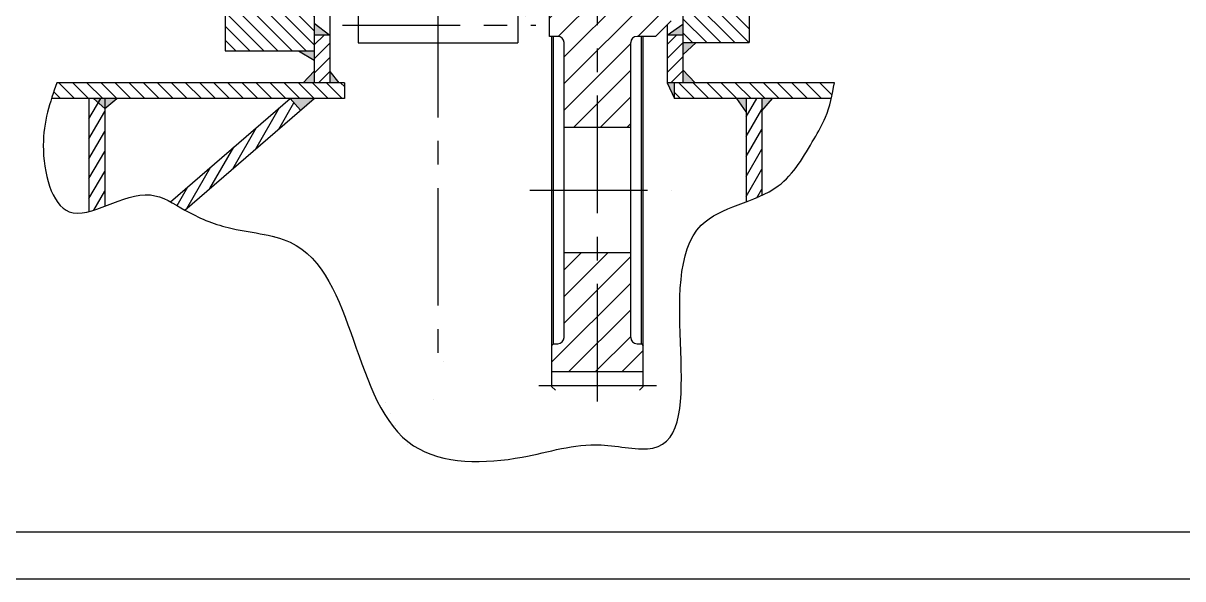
# Model space of a CAD drawing. Header units: millimetres. Extents: x 0 to 6300, y 0 to 4455.
# Drawn here: x 1351 to 3198, y 0 to 886 of the extents above; entities that cross this region are included whole.
import ezdxf

# ---------------------------------------------------------------- set-up
doc = ezdxf.new("R2010")
doc.units = ezdxf.units.MM
doc.header["$LTSCALE"] = 150
doc.linetypes.add('G', pattern=[2, 1.25, -0.25, 0.25, -0.25])
for name, color, linetype in [('01', 7, 'Continuous'), ('02', 1, 'Continuous'), ('05', 142, 'G'), ('11', 3, 'Continuous')]:
    doc.layers.add(name, color=color, linetype=linetype)

# ---------------------------------------------------------------- blocks, each defined once
blk = doc.blocks.new('*U50')
at = {"layer": '01'}
blk.add_lwpolyline([(25, 5), (415, 5)], dxfattribs=at)
at = {"layer": '02'}
blk.add_lwpolyline([(0, 0), (420, 0)], dxfattribs=at)

msp = doc.modelspace()

# ---------------------------------------------------------------- hatches: boundary and pattern name
at = {"layer": '01'}
h = msp.add_hatch(color=256, dxfattribs=at)
h.paths.add_polyline_path([(1789.1, 841.6), (1814.5, 826.7), (1814.5, 841.6)])
h.paths.add_polyline_path([(1814.5, 885.4), (1814.5, 866.6), (1839.5, 866.6)])
h = msp.add_hatch(color=256, dxfattribs=at)
h.paths.add_polyline_path([(2401.5, 854.6), (2401.5, 835.4), (2422.6, 854.6)])
h.paths.add_polyline_path([(2401.5, 883.8), (2376.5, 866.6), (2401.5, 866.6)])
h = msp.add_hatch(color=256, dxfattribs=at)
h.paths.add_polyline_path([(1814.5, 809), (1796.7, 790.6), (1814.5, 790.6)])
h.paths.add_polyline_path([(1839.5, 808.4), (1839.5, 790.6), (1853.4, 790.6)])
h = msp.add_hatch(color=256, dxfattribs=at)
h.paths.add_polyline_path([(2388.5, 790.6), (2376.5, 790.6), (2388.5, 765.6)])
h.paths.add_polyline_path([(2401.5, 790.6), (2421.5, 790.6), (2401.5, 811.1)])
h = msp.add_hatch(color=256, dxfattribs=at)
h.paths.add_polyline_path([(1480.6, 749.5), (1480.6, 765.6), (1463, 765.6)])
h.paths.add_polyline_path([(1499.9, 765.6), (1480.6, 765.6), (1480.6, 749.5)])
msp.add_hatch(color=256, dxfattribs=at).paths.add_polyline_path([(1792.6, 746.7), (1814.5, 765.6), (1776.2, 765.6)])
h = msp.add_hatch(color=256, dxfattribs=at)
h.paths.add_polyline_path([(2502.5, 765.6), (2487.7, 765.6), (2502.5, 744.4)])
h.paths.add_polyline_path([(2544.2, 765.6), (2527.5, 765.6), (2527.5, 746.1)])
at = {"layer": '02', "linetype": 'Continuous'}
h = msp.add_hatch(dxfattribs=at)
h.set_pattern_fill('LINE', color=1, scale=5, angle=135, style=0)
h.set_pattern_definition([(135, (-1041.744, 137.661), (-11.22532, -11.22532), [])])
h.paths.add_polyline_path([(1798.7, 1171.6, -0.414214), (1799.5, 1170.8), (1799.5, 1163.6), (1814.5, 1163.6), (1814.5, 1247.6), (1672.5, 1247.6), (1672.5, 1173.1), (1674, 1171.6)])
h.paths.add_polyline_path([(1756, 904.6), (1743.5, 899.4), (1731, 904.6), (1731, 917.6), (1674, 917.6), (1672.5, 916.1), (1672.5, 841.6), (1814.5, 841.6), (1814.5, 925.6), (1799.5, 925.6), (1799.5, 918.4, -0.414214), (1798.7, 917.6), (1756, 917.6)])
h.paths.add_polyline_path([(2507.5, 854.6), (2507.5, 921.1), (2506, 922.6), (2465, 922.6), (2465, 909.6), (2455.5, 905.5), (2446, 909.6), (2446, 922.6), (2401.5, 922.6), (2401.5, 854.6)])
h.paths.add_polyline_path([(2506, 1166.6), (2507.5, 1168.1), (2507.5, 1234.6), (2401.5, 1234.6), (2401.5, 1166.6)])
h = msp.add_hatch(dxfattribs=at)
h.set_pattern_fill('LINE', color=1, scale=5, angle=45, style=0)
h.set_pattern_definition([(45, (-3672.648, -2593.1), (-11.22532, 11.22532), [])])
h.paths.add_polyline_path([(1814.5, 790.6), (1839.5, 790.6), (1839.5, 866.6), (1814.5, 866.6)])
h.paths.add_polyline_path([(2401.5, 866.6), (2376.5, 866.6), (2376.5, 790.6), (2401.5, 790.6)])
at = {"layer": '11', "linetype": 'Continuous'}
h = msp.add_hatch(dxfattribs=at)
h.set_pattern_fill('_USER', color=3, scale=30, angle=45, style=0, pattern_type=0)
h.set_pattern_definition([(45, (1163.216, 206.9), (-21.2132, 21.2132), [])])
h.paths.add_polyline_path([(2265.5, 1759.1), (2192.5, 1759.1), (2192.5, 1717.6), (2195.5, 1714.6), (2202.5, 1714.6, -0.414214), (2212.5, 1704.6), (2212.5, 1569.6), (2265.5, 1569.6)])
h.paths.add_polyline_path([(2318.6, 1704.6, -0.414214), (2328.6, 1714.6), (2335.6, 1714.6), (2338.6, 1717.6), (2338.6, 1759.1), (2265.5, 1759.1), (2265.5, 1569.6), (2318.6, 1569.6)])
h.paths.add_polyline_path([(2265.5, 1369.6), (2212.5, 1369.6), (2212.5, 1234.6, -0.414214), (2202.5, 1224.6), (2189.3, 1224.6), (2189.3, 1192.1), (2138.5, 1192.1), (2138.5, 1181.4, 0.031803), (2138.7, 1177.3), (2163.5, 1152.6), (2238.1, 1152.6, -0.414214), (2240.1, 1150.6), (2240.1, 1150.1), (2265.5, 1150.1)])
h.paths.add_polyline_path([(2318.6, 1234.6), (2318.6, 1369.6), (2265.5, 1369.6), (2265.5, 1150.1), (2383, 1150.1), (2383, 1199.6), (2358, 1224.6), (2328.6, 1224.6, -0.414214)])
h.paths.add_polyline_path([(2265.5, 939.2), (2240.1, 939.2), (2240.1, 938.7, -0.414214), (2238.1, 936.7), (2163.5, 936.7), (2138.7, 911.9, 0.031803), (2138.5, 907.9), (2138.5, 897.1), (2189.3, 897.1), (2189.3, 864.6), (2202.5, 864.6, -0.414214), (2212.5, 854.6), (2212.5, 719.6), (2265.5, 719.6)])
h.paths.add_polyline_path([(2328.6, 864.6), (2358, 864.6), (2383, 889.6), (2383, 939.2), (2265.5, 939.2), (2265.5, 719.6), (2318.6, 719.6), (2318.6, 854.6, -0.414214)])
h.paths.add_polyline_path([(2265.5, 519.6), (2212.5, 519.6), (2212.5, 384.6, -0.414214), (2202.5, 374.6), (2195.5, 374.6), (2192.5, 371.6), (2192.5, 330.2), (2265.5, 330.2)])
h.paths.add_polyline_path([(2265.5, 330.2), (2338.6, 330.2), (2338.6, 371.6), (2335.6, 374.6), (2328.6, 374.6, -0.414214), (2318.6, 384.6), (2318.6, 519.6), (2265.5, 519.6)])

# ---------------------------------------------------------------- linework, layer by layer
for p, q in [((1884.5, 1234.9), (1884.5, 854.4)), ((2138.5, 1234.9), (2138.5, 854.4)), ((1884.5, 854.4), (2138.5, 854.4))]:
    msp.add_line(p, q)
at = {"layer": '01'}
for p, q in [((1814.5, 946.8), (1814.5, 790.6)), ((1839.5, 954.1), (1839.5, 790.6)), ((2401.5, 951.6), (2401.5, 790.6)), ((2507.5, 922.4), (2507.5, 854.6)), ((1814.5, 885.4), (1839.5, 866.6)), ((2376.5, 866.6), (2401.5, 883.8)), ((2376.5, 883.1), (2376.5, 790.6)), ((1839.5, 866.6), (1814.5, 866.6)), ((2195.5, 374.6), (2195.5, 864.6)), ((2335.6, 374.6), (2335.6, 864.6)), ((2401.5, 866.6), (2376.5, 866.6)), ((2401.5, 854.6), (2507.5, 854.6)), ((2422.6, 854.6), (2401.5, 835.4)), ((1672.5, 841.6), (1814.5, 841.6)), ((1789.1, 841.6), (1814.5, 826.7)), ((1814.5, 809), (1796.7, 790.6)), ((1839.5, 808.4), (1853.4, 790.6)), ((2401.5, 811.1), (2421.5, 790.6)), ((1862.5, 790.6), (1404.4, 790.6)), ((1862.5, 790.6), (1862.5, 765.6)), ((2643.1, 790.6), (2376.5, 790.6)), ((2376.5, 790.6), (2388.5, 765.6)), ((2388.5, 765.6), (2388.5, 790.6)), ((1862.5, 765.6), (1395.9, 765.6)), ((1455.6, 765.6), (1455.6, 585.4)), ((1463, 765.6), (1480.6, 749.5)), ((1480.6, 765.6), (1480.6, 593.8)), ((1480.6, 749.5), (1499.9, 765.6)), ((1776.2, 765.6), (1792.6, 746.7)), ((2638, 765.6), (2388.5, 765.6)), ((2502.5, 744.4), (2487.7, 765.6)), ((2502.5, 765.6), (2502.5, 601.4)), ((2527.5, 765.6), (2527.5, 610.7)), ((2527.5, 746.1), (2544.2, 765.6)), ((2318.6, 719.6), (2212.5, 719.6)), ((2318.6, 519.6), (2212.5, 519.6))]:
    msp.add_line(p, q, dxfattribs=at)
at = {"layer": '01', "color": 7, "linetype": 'Continuous'}
for p, q in [((1672.5, 917.6), (1672.5, 841.6)), ((2189.3, 864.6), (2189.3, 897.1)), ((2383, 889.6), (2358, 864.6)), ((2202.5, 864.6), (2189.3, 864.6)), ((2192.5, 864.6), (2192.5, 306.5)), ((2212.5, 384.6), (2212.5, 854.6)), ((2318.6, 384.6), (2318.6, 854.6)), ((2358, 864.6), (2328.6, 864.6)), ((2338.6, 306.5), (2338.6, 864.6)), ((1585.2, 600.8), (1776.2, 765.6)), ((1608.4, 587.7), (1814.5, 765.6)), ((2195.5, 374.6), (2192.5, 371.6)), ((2195.5, 374.6), (2202.5, 374.6)), ((2328.6, 374.6), (2335.6, 374.6)), ((2335.6, 374.6), (2338.6, 371.6)), ((2192.5, 330.2), (2338.6, 330.2)), ((2198.5, 300.5), (2192.5, 306.5)), ((2338.6, 306.5), (2332.6, 300.5))]:
    msp.add_line(p, q, dxfattribs=at)
for centre, start, end in [((2202.5, 854.6), 0, 90), ((2328.6, 854.6), 90, 180), ((2202.5, 384.6), 270, 0), ((2328.6, 384.6), 180, 270)]:
    msp.add_arc(centre, 10, start, end, dxfattribs=at)
at = {"layer": '02', "color": 1, "linetype": 'Continuous'}
for p, q in [((1410.1, 765.6), (1399.4, 776.3)), ((1432.5, 765.6), (1407.5, 790.6)), ((1455, 765.6), (1430, 790.6)), ((1477.4, 765.6), (1452.4, 790.6)), ((1499.9, 765.6), (1474.9, 790.6)), ((1522.3, 765.6), (1497.3, 790.6)), ((1544.8, 765.6), (1519.8, 790.6)), ((1567.2, 765.6), (1542.2, 790.6)), ((1589.7, 765.6), (1564.7, 790.6)), ((1612.1, 765.6), (1587.1, 790.6)), ((1634.6, 765.6), (1609.6, 790.6)), ((1657, 765.6), (1632, 790.6)), ((1679.5, 765.6), (1654.5, 790.6)), ((1701.9, 765.6), (1676.9, 790.6)), ((1724.4, 765.6), (1699.4, 790.6)), ((1746.8, 765.6), (1721.8, 790.6)), ((1769.3, 765.6), (1744.3, 790.6)), ((1791.7, 765.6), (1766.7, 790.6)), ((1814.2, 765.6), (1789.2, 790.6)), ((1836.6, 765.6), (1811.6, 790.6)), ((1859.1, 765.6), (1834.1, 790.6)), ((1862.5, 784.7), (1856.5, 790.6)), ((2420.4, 765.6), (2395.4, 790.6)), ((2442.8, 765.6), (2417.8, 790.6)), ((2465.3, 765.6), (2440.3, 790.6)), ((2487.7, 765.6), (2462.7, 790.6)), ((2510.2, 765.6), (2485.2, 790.6)), ((2532.6, 765.6), (2507.6, 790.6)), ((2555.1, 765.6), (2530.1, 790.6)), ((2577.5, 765.6), (2552.5, 790.6)), ((2600, 765.6), (2575, 790.6)), ((2622.4, 765.6), (2597.4, 790.6)), ((2639.1, 771.3), (2619.9, 790.6)), ((2643, 789.9), (2642.3, 790.6)), ((1455.6, 764.8), (1456.1, 765.6)), ((1455.6, 733), (1474.4, 765.6)), ((1757.8, 716.7), (1782.1, 758.8)), ((2397.9, 765.6), (2388.5, 775)), ((2502.5, 736.6), (2519.3, 765.6)), ((1390.6, 747.5), (1390.6, 747.5)), ((1455.6, 701.3), (1480.6, 744.6)), ((1721.2, 685.1), (1759.2, 751)), ((2502.5, 704.8), (2527.5, 748.1)), ((2622, 721.4), (2622, 721.4)), ((1383.2, 702.9), (1383.2, 702.9)), ((1455.6, 669.5), (1480.6, 712.8)), ((1684.7, 653.6), (1722.7, 719.4)), ((2502.5, 673.1), (2527.5, 716.4)), ((1648.2, 622.1), (1686.2, 687.9)), ((2502.5, 641.3), (2527.5, 684.6)), ((2601.7, 686.1), (2601.7, 686.1)), ((1383.6, 671.9), (1383.6, 671.9)), ((1455.6, 637.8), (1480.6, 681.1)), ((1455.6, 606), (1480.6, 649.3)), ((1611.6, 590.5), (1649.6, 656.4)), ((2502.5, 609.6), (2527.5, 652.9)), ((1387.3, 646.5), (1387.3, 646.5)), ((1393.2, 624.9), (1393.2, 624.9)), ((1463.2, 587.5), (1480.6, 617.6)), ((1531.5, 610.5), (1531.5, 610.5)), ((1550.7, 612), (1550.7, 612)), ((1595.9, 595), (1613.1, 624.8)), ((2519.5, 607.2), (2527.5, 621.1)), ((1411.5, 593.2), (1411.5, 593.2)), ((1486.4, 595.9), (1486.4, 595.9)), ((1509.8, 604.6), (1509.8, 604.6)), ((1567.2, 608.8), (1567.2, 608.8)), ((1581.9, 602.6), (1581.9, 602.6)), ((1595.9, 595), (1595.9, 595)), ((1442.2, 582.9), (1442.2, 582.9)), ((1609.6, 587), (1609.6, 587)), ((1623.6, 579.6), (1623.6, 579.6)), ((1638.1, 572.9), (1638.1, 572.9)), ((1653, 567), (1653, 567)), ((1668.5, 562), (1668.5, 562)), ((1684.6, 558.2), (1684.6, 558.2)), ((1734.8, 549.8), (1734.8, 549.8)), ((1750.9, 546.1), (1750.9, 546.1)), ((2020.2, 345.7), (2020.2, 345.7)), ((1928.1, 281.5), (1928.1, 281.5)), ((2004.2, 286.3), (2004.2, 286.3)), ((1935.6, 262.7), (1935.6, 262.7)), ((1943.5, 244.6), (1943.5, 244.6)), ((1952.1, 227.8), (1952.1, 227.8)), ((1962.6, 214.2), (1962.6, 214.2))]:
    msp.add_line(p, q, dxfattribs=at)
at = {"layer": '02'}
msp.add_spline([(1404.4, 790.6), (1382.8, 690.7), (1424.1, 584.9), (1553.4, 611.8), (1608.4, 587.7), (1677.3, 559.8), (1776, 536.5), (1972.5, 212.2), (2145.9, 194), (2271.4, 213.3), (2353.7, 208.2), (2431, 563.6), (2553.4, 626.2), (2610.8, 701.5), (2628.8, 735.6), (2643.1, 790.6)], degree=3, dxfattribs=at)
at = {"layer": '05'}
for p, q in [((2265.5, 282.6), (2265.5, 1813.5)), ((2011.5, 1522.9), (2011.5, 349.7)), ((2011.5, 1275.6), (2011.5, 813.4)), ((2157.8, 619.6), (2383, 619.6)), ((2172.1, 308), (2363.5, 308))]:
    msp.add_line(p, q, dxfattribs=at)
at = {"layer": '05', "color": 4, "linetype": 'G'}
msp.add_line((1859.5, 882.2), (2167.3, 882.2), dxfattribs=at)

# ---------------------------------------------------------------- block references
at = {"layer": '01', "xscale": 15, "yscale": 15, "zscale": 15}
msp.add_blockref('*U50', (0, 0), dxfattribs=at)

doc.saveas('drawing.dxf')
